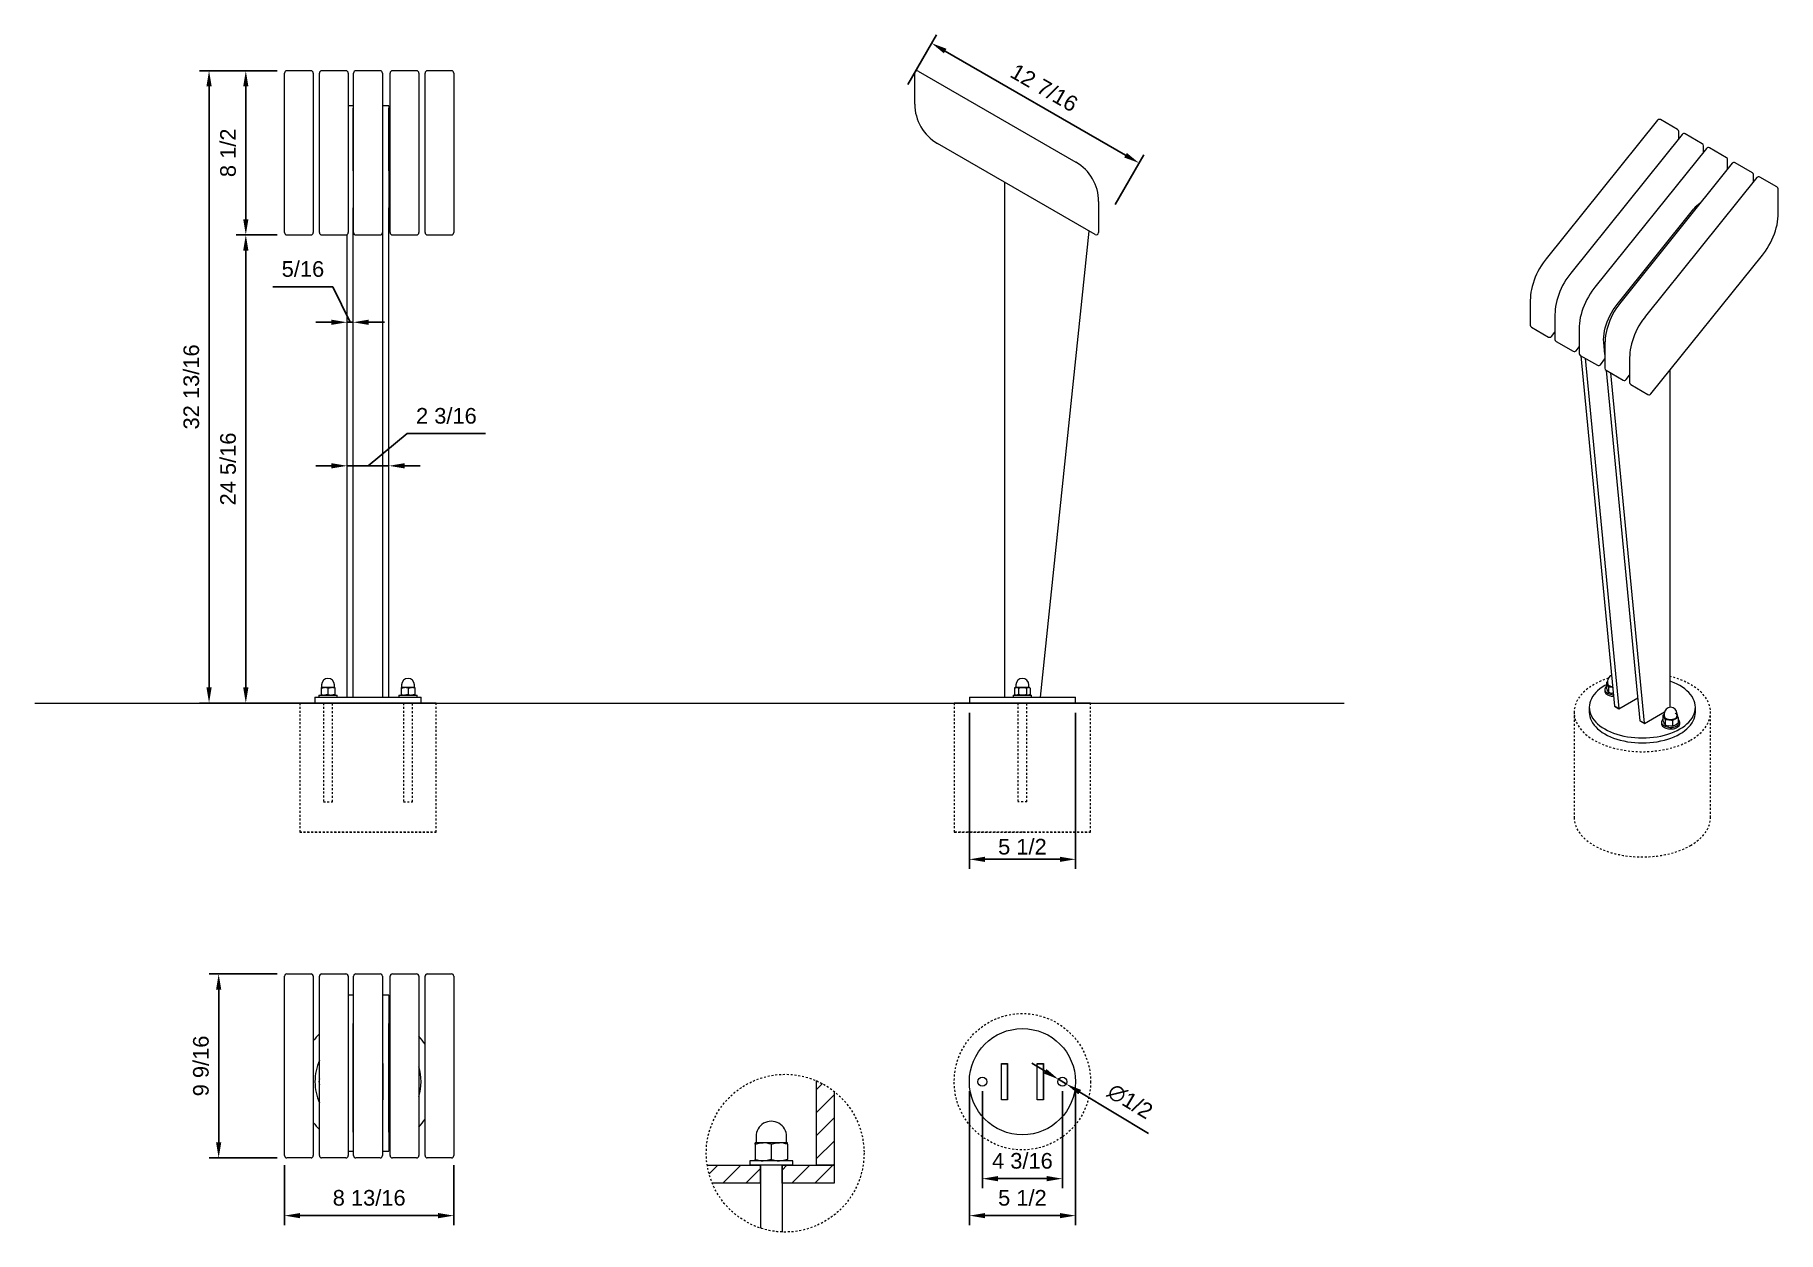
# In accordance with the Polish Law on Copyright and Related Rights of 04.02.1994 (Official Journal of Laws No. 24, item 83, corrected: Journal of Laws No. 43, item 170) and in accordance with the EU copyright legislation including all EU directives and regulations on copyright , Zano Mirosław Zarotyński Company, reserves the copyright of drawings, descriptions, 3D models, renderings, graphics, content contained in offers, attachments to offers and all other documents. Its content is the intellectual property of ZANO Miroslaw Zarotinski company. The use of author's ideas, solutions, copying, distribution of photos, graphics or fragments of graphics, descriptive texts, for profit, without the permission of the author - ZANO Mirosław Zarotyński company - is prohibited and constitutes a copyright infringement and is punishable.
# Model space of a CAD drawing. Header units: inches. Extents: x -10.3 to 80.3, y 0.5 to 62.7.
import ezdxf

# ---------------------------------------------------------------- set-up
doc = ezdxf.new("R2010")
doc.units = ezdxf.units.IN
doc.linetypes.add('HIDDEN', pattern=[1.905, 1.27, -0.635])
for name, color, linetype, lineweight in [('ZANO_R', 7, 'Continuous', 0), ('ZANO_R_przerywana', 250, 'HIDDEN', 0), ('ZANO_W', 1, 'Continuous', 0)]:
    doc.layers.add(name, color=color, linetype=linetype, lineweight=lineweight)
doc.styles.get("Standard").update_dxf_attribs({"font": 'arial.ttf'})
doc.dimstyles.new('amerykanie', dxfattribs={"dimtxt": 50, "dimasz": 50, "dimexe": 0.5, "dimexo": 0.5, "dimgap": 1, "dimtad": 1, "dimdec": 0, "dimzin": 0, "dimlunit": 5, "dimtxsty": 'Standard', "dimcen": 0.09, "dimclrd": 1, "dimclre": 1, "dimclrt": 1, "dimazin": 0, "dimtfac": 1, "dimtdec": 0, "dimtmove": 0, "dimatfit": 3, "dimfxl": 1, "dimtzin": 0, "dimarcsym": 1})

# ---------------------------------------------------------------- blocks, each defined once
blk = doc.blocks.new('*D358')
at = {"layer": 'ZANO_W', "color": 1, "lineweight": -2}
for p, q in [((2.287, 60.821), (0.174, 60.821)), ((0.674, 60.009), (0.674, 53.111)), ((2.302, 52.298), (0.174, 52.298))]:
    blk.add_line(p, q, dxfattribs=at)
at = {"layer": 'ZANO_W', "color": 1}
for points in [[(0.809, 60.009), (0.538, 60.009), (0.674, 60.821)], [(0.538, 53.111), (0.809, 53.111), (0.674, 52.298)]]:
    blk.add_solid(points, dxfattribs=at)
at = {"layer": 'ZANO_W', "color": 1, "insert": (-0.246, 56.56), "char_height": 0.8125, "attachment_point": 5, "rotation": 90}
blk.add_mtext('8 1/2', dxfattribs=at)
blk = doc.blocks.new('*D359')
at = {"layer": 'ZANO_W', "color": 1, "lineweight": -2}
for p, q in [((2.302, 52.298), (0.174, 52.298)), ((0.674, 51.486), (0.674, 28.8)), ((3.766, 27.988), (0.174, 27.988))]:
    blk.add_line(p, q, dxfattribs=at)
at = {"layer": 'ZANO_W', "color": 1}
for points in [[(0.809, 51.486), (0.538, 51.486), (0.674, 52.298)], [(0.538, 28.8), (0.809, 28.8), (0.674, 27.988)]]:
    blk.add_solid(points, dxfattribs=at)
at = {"layer": 'ZANO_W', "color": 1, "insert": (-0.246, 40.143), "char_height": 0.8125, "attachment_point": 5, "rotation": 90}
blk.add_mtext('24 5/16', dxfattribs=at)
blk = doc.blocks.new('*D360')
at = {"layer": 'ZANO_W', "color": 1, "lineweight": -2}
for p, q in [((2.302, 60.822), (-1.736, 60.822)), ((-1.236, 60.01), (-1.236, 28.8)), ((3.766, 27.988), (-1.736, 27.988))]:
    blk.add_line(p, q, dxfattribs=at)
at = {"layer": 'ZANO_W', "color": 1}
for points in [[(-1.1, 60.01), (-1.371, 60.01), (-1.236, 60.822)], [(-1.371, 28.8), (-1.1, 28.8), (-1.236, 27.988)]]:
    blk.add_solid(points, dxfattribs=at)
at = {"layer": 'ZANO_W', "color": 1, "insert": (-2.156, 44.405), "char_height": 0.8125, "attachment_point": 5, "rotation": 90}
blk.add_mtext('32 13/16', dxfattribs=at)
blk = doc.blocks.new('*D361')
at = {"layer": 'ZANO_W', "color": 1, "lineweight": -2}
for p, q in [((35.06, 60.105), (36.55, 62.685)), ((37.004, 61.846), (46.374, 56.436)), ((45.838, 53.882), (47.328, 56.462))]:
    blk.add_line(p, q, dxfattribs=at)
at = {"layer": 'ZANO_W', "color": 1}
for points in [[(37.071, 61.963), (36.936, 61.728), (36.3, 62.252)], [(46.306, 56.318), (46.442, 56.553), (47.078, 56.029)]]:
    blk.add_solid(points, dxfattribs=at)
at = {"layer": 'ZANO_W', "color": 1, "insert": (42.149, 59.937), "char_height": 0.8125, "attachment_point": 5, "rotation": 330}
blk.add_mtext('12 7/16', dxfattribs=at)
blk = doc.blocks.new('*D362')
at = {"layer": 'ZANO_W', "color": 1, "lineweight": -2}
for p, q in [((2.302, 13.92), (-1.236, 13.92)), ((-0.736, 5.182), (-0.736, 13.107)), ((2.302, 4.37), (-1.236, 4.37))]:
    blk.add_line(p, q, dxfattribs=at)
at = {"layer": 'ZANO_W', "color": 1}
for points in [[(-0.6, 13.107), (-0.871, 13.107), (-0.736, 13.92)], [(-0.871, 5.182), (-0.6, 5.182), (-0.736, 4.37)]]:
    blk.add_solid(points, dxfattribs=at)
at = {"layer": 'ZANO_W', "color": 1, "insert": (-1.656, 9.145), "char_height": 0.8125, "attachment_point": 5, "rotation": 90}
blk.add_mtext('9 9/16', dxfattribs=at)
blk = doc.blocks.new('*D363')
at = {"layer": 'ZANO_W', "color": 1, "lineweight": -2}
for p, q in [((2.684, 3.988), (2.684, 0.872)), ((11.479, 3.988), (11.479, 0.872)), ((3.497, 1.372), (10.666, 1.372))]:
    blk.add_line(p, q, dxfattribs=at)
at = {"layer": 'ZANO_W', "color": 1}
for points in [[(3.497, 1.507), (3.497, 1.237), (2.684, 1.372)], [(10.666, 1.237), (10.666, 1.507), (11.479, 1.372)]]:
    blk.add_solid(points, dxfattribs=at)
at = {"layer": 'ZANO_W', "color": 1, "insert": (7.082, 2.292), "char_height": 0.8125, "attachment_point": 5}
blk.add_mtext('8 13/16', dxfattribs=at)
blk = doc.blocks.new('*D364')
at = {"layer": 'ZANO_W', "color": 1, "lineweight": -2}
for p, q in [((42.197, 8.869), (41.501, 9.288)), ((42.893, 8.45), (43.298, 8.206)), ((47.563, 5.636), (43.994, 7.787))]:
    blk.add_line(p, q, dxfattribs=at)
at = {"layer": 'ZANO_W', "color": 1}
for points in [[(42.127, 8.753), (42.267, 8.985), (42.893, 8.45)], [(44.064, 7.903), (43.924, 7.671), (43.298, 8.206)]]:
    blk.add_solid(points, dxfattribs=at)
at = {"layer": 'ZANO_W', "color": 1, "insert": (46.61, 7.305), "char_height": 0.8125, "attachment_point": 5, "rotation": 328.93522}
blk.add_mtext('∅1/2', dxfattribs=at)
blk = doc.blocks.new('*D365')
at = {"layer": 'ZANO_W', "color": 1, "lineweight": -2}
for p, q in [((38.936, 7.828), (38.936, 2.792)), ((43.095, 7.828), (43.095, 2.792)), ((39.749, 3.292), (42.283, 3.292))]:
    blk.add_line(p, q, dxfattribs=at)
at = {"layer": 'ZANO_W', "color": 1}
for points in [[(39.749, 3.428), (39.749, 3.157), (38.936, 3.292)], [(42.283, 3.157), (42.283, 3.428), (43.095, 3.292)]]:
    blk.add_solid(points, dxfattribs=at)
at = {"layer": 'ZANO_W', "color": 1, "insert": (41.016, 4.213), "char_height": 0.8125, "attachment_point": 5}
blk.add_mtext('4 3/16', dxfattribs=at)
blk = doc.blocks.new('*D366')
at = {"layer": 'ZANO_W', "color": 1, "lineweight": -2}
for p, q in [((38.259, 27.488), (38.259, 19.374)), ((43.773, 27.488), (43.773, 19.374)), ((39.071, 19.874), (42.96, 19.874))]:
    blk.add_line(p, q, dxfattribs=at)
at = {"layer": 'ZANO_W', "color": 1}
for points in [[(39.071, 20.009), (39.071, 19.739), (38.259, 19.874)], [(42.96, 19.739), (42.96, 20.009), (43.773, 19.874)]]:
    blk.add_solid(points, dxfattribs=at)
at = {"layer": 'ZANO_W', "color": 1, "insert": (41.016, 20.525), "char_height": 0.8125, "attachment_point": 5}
blk.add_mtext('5 1/2', dxfattribs=at)
blk = doc.blocks.new('*D367')
at = {"layer": 'ZANO_W', "color": 1, "lineweight": -2}
for p, q in [((38.259, 7.828), (38.259, 0.872)), ((43.773, 7.828), (43.773, 0.872)), ((39.071, 1.372), (42.96, 1.372))]:
    blk.add_line(p, q, dxfattribs=at)
at = {"layer": 'ZANO_W', "color": 1}
for points in [[(39.071, 1.507), (39.071, 1.237), (38.259, 1.372)], [(42.96, 1.237), (42.96, 1.507), (43.773, 1.372)]]:
    blk.add_solid(points, dxfattribs=at)
at = {"layer": 'ZANO_W', "color": 1, "insert": (41.016, 2.292), "char_height": 0.8125, "attachment_point": 5}
blk.add_mtext('5 1/2', dxfattribs=at)
blk = doc.blocks.new('*D369')
at = {"layer": 'ZANO_W', "color": 1, "lineweight": -2}
for p, q in [((9.059, 41.979), (7.022, 40.308)), ((13.129, 41.979), (9.059, 41.979)), ((5.934, 40.808), (5.934, 40.808)), ((8.111, 40.808), (8.111, 40.808)), ((5.121, 40.308), (4.309, 40.308)), ((5.934, 40.308), (8.111, 40.308)), ((8.924, 40.308), (9.736, 40.308))]:
    blk.add_line(p, q, dxfattribs=at)
at = {"layer": 'ZANO_W', "color": 1}
for points in [[(5.121, 40.173), (5.121, 40.444), (5.934, 40.308)], [(8.924, 40.444), (8.924, 40.173), (8.111, 40.308)]]:
    blk.add_solid(points, dxfattribs=at)
at = {"layer": 'ZANO_W', "color": 1, "insert": (11.094, 42.899), "char_height": 0.8125, "attachment_point": 5}
blk.add_mtext('2 3/16', dxfattribs=at)
blk = doc.blocks.new('*D370')
at = {"layer": 'ZANO_W', "color": 1, "lineweight": -2}
for p, q in [((2.086, 49.603), (5.196, 49.603)), ((5.196, 49.603), (6.091, 47.761)), ((5.934, 48.261), (5.934, 48.261)), ((6.249, 48.261), (6.249, 48.261)), ((5.121, 47.761), (4.309, 47.761)), ((6.249, 47.761), (5.934, 47.761)), ((7.061, 47.761), (7.874, 47.761))]:
    blk.add_line(p, q, dxfattribs=at)
at = {"layer": 'ZANO_W', "color": 1}
for points in [[(5.121, 47.626), (5.121, 47.897), (5.934, 47.761)], [(7.061, 47.897), (7.061, 47.626), (6.249, 47.761)]]:
    blk.add_solid(points, dxfattribs=at)
at = {"layer": 'ZANO_W', "color": 1, "insert": (3.641, 50.523), "char_height": 0.8125, "attachment_point": 5}
blk.add_mtext('5/16', dxfattribs=at)

msp = doc.modelspace()

# ---------------------------------------------------------------- linework, layer by layer
at = {"layer": 'ZANO_R'}
for p, q in [((2.68432, 55.97493), (2.68432, 60.70425)), ((4.06277, 60.8224), (2.80247, 60.8224)), ((4.18092, 60.70425), (4.18092, 55.97493)), ((4.496, 55.97493), (4.496, 60.70425)), ((5.87445, 60.8224), (4.61415, 60.8224)), ((5.9926, 60.70425), (5.9926, 55.97493)), ((6.2742, 55.97493), (6.2742, 60.70425)), ((7.65265, 60.8224), (6.39235, 60.8224)), ((7.7708, 60.70425), (7.7708, 55.97493)), ((8.17055, 55.97493), (8.17055, 60.70425)), ((9.549, 60.8224), (8.2887, 60.8224)), ((9.66715, 60.70425), (9.66715, 55.97493)), ((9.98223, 55.97493), (9.98223, 60.70425)), ((11.36068, 60.8224), (10.10038, 60.8224)), ((11.47883, 60.70425), (11.47883, 55.97493)), ((35.42407, 59.08981), (35.42407, 60.70425)), ((35.6013, 60.80657), (43.79273, 56.07725)), ((6.2486, 59.00881), (5.9926, 59.00881)), ((6.2486, 59.00881), (6.2486, 58.8769)), ((6.2486, 55.61727), (6.2486, 58.8769)), ((8.11147, 59.00881), (7.7964, 59.00881)), ((7.7964, 58.8769), (7.7964, 59.00881)), ((7.7964, 55.61727), (7.7964, 58.8769)), ((8.11147, 59.00881), (8.11147, 58.8769)), ((8.11147, 55.61727), (8.11147, 58.8769)), ((74.01139, 58.25504), (68.21918, 51.04959)), ((75.05371, 57.76889), (74.16255, 58.28334)), ((75.29244, 57.51551), (69.50023, 50.31005)), ((75.11279, 57.29204), (75.11279, 57.66656)), ((76.33476, 57.02935), (75.4436, 57.54381)), ((44.79703, 52.31402), (36.6056, 57.04335)), ((76.54982, 56.78964), (70.7576, 49.58418)), ((76.39384, 56.59561), (76.39384, 56.92703)), ((77.59214, 56.30348), (76.70097, 56.81794)), ((77.65122, 55.71758), (77.65122, 56.20116)), ((2.68432, 54.03078), (2.68432, 55.97493)), ((4.18092, 55.97493), (4.18092, 54.03078)), ((4.496, 54.03078), (4.496, 55.97493)), ((5.9926, 55.97493), (5.9926, 54.03078)), ((6.2486, 55.61727), (6.2486, 53.70604)), ((6.2742, 54.03078), (6.2742, 55.97493)), ((7.7708, 55.97493), (7.7708, 54.03078)), ((7.7964, 53.70604), (7.7964, 55.61727)), ((8.11147, 55.61727), (8.11147, 53.70604)), ((8.17055, 54.03078), (8.17055, 55.97493)), ((9.66715, 55.97493), (9.66715, 54.03078)), ((9.98223, 54.03078), (9.98223, 55.97493)), ((11.47883, 55.97493), (11.47883, 54.03078)), ((77.89074, 56.01554), (72.09853, 48.81008)), ((79.17179, 55.27601), (73.37958, 48.07055)), ((78.93306, 55.52938), (78.0419, 56.04384)), ((78.99215, 55.05253), (78.99215, 55.42706)), ((80.21411, 54.78985), (79.32295, 55.30431)), ((40.08346, 55.0354), (40.08346, 28.30283)), ((80.27319, 53.36927), (80.27319, 54.68752)), ((2.68432, 52.41635), (2.68432, 54.03078)), ((4.18092, 54.03078), (4.18092, 52.41635)), ((4.496, 52.41635), (4.496, 54.03078)), ((5.9926, 54.03078), (5.9926, 52.41635)), ((6.2486, 28.30283), (6.2486, 53.70604)), ((6.2742, 52.41635), (6.2742, 54.03078)), ((7.7708, 54.03078), (7.7708, 52.41635)), ((7.7964, 28.30283), (7.7964, 53.70604)), ((8.11147, 28.30283), (8.11147, 53.70604)), ((8.17055, 52.41635), (8.17055, 54.03078)), ((9.66715, 54.03078), (9.66715, 52.41635)), ((9.98223, 52.41635), (9.98223, 54.03078)), ((11.47883, 54.03078), (11.47883, 52.41635)), ((44.97426, 54.03078), (44.97426, 52.41635)), ((71.90574, 48.68148), (75.89796, 53.64777)), ((2.80247, 52.29819), (4.06277, 52.29819)), ((4.61415, 52.29819), (5.87445, 52.29819)), ((5.93352, 28.30283), (5.93352, 52.31402)), ((6.39235, 52.29819), (7.65265, 52.29819)), ((8.2887, 52.29819), (9.549, 52.29819)), ((10.10038, 52.29819), (11.36068, 52.29819)), ((41.94805, 28.30283), (44.49034, 52.49109)), ((73.66122, 44.04412), (79.45344, 51.24958)), ((67.39942, 48.9299), (67.39942, 47.61165)), ((68.68047, 48.19036), (68.68047, 46.87211)), ((67.4585, 47.50932), (68.34966, 46.99486)), ((68.50082, 47.02316), (68.68047, 47.24664)), ((69.93784, 47.4645), (69.93784, 46.14624)), ((68.73955, 46.76978), (69.63071, 46.25533)), ((69.78187, 46.28363), (69.93784, 46.47765)), ((71.27877, 46.08194), (71.21715, 46.72337)), ((71.27877, 46.6904), (71.27877, 45.37214)), ((69.99693, 46.04392), (70.88809, 45.52946)), ((71.78786, 27.83094), (70.04064, 46.01868)), ((72.01065, 27.70233), (70.26344, 45.89006)), ((71.03925, 45.55776), (71.27877, 45.85572)), ((72.55982, 45.95086), (72.55982, 44.63261)), ((71.33785, 45.26982), (72.22902, 44.75536)), ((73.10511, 27.07051), (71.3579, 45.25824)), ((73.32791, 26.94189), (71.58069, 45.12963)), ((72.38017, 44.78366), (72.55982, 45.00713)), ((72.6189, 44.53028), (73.51006, 44.01582)), ((74.64637, 45.26964), (74.64637, 27.7649)), ((71.35135, 29.05313), (71.35135, 28.78324)), ((71.41193, 29.13038), (71.41193, 29.02587)), ((4.2656, 28.30283), (4.2656, 27.98775)), ((4.2656, 28.30283), (9.7794, 28.30283)), ((4.4704, 28.40129), (4.4704, 28.30283)), ((4.4704, 28.40129), (5.12347, 28.40129)), ((4.58855, 28.79513), (4.58855, 28.76347)), ((4.76578, 28.79513), (4.58855, 28.79513)), ((4.58855, 28.76347), (4.58855, 28.43295)), ((4.58855, 28.43295), (4.58855, 28.40129)), ((4.60824, 28.93297), (4.60824, 28.80498)), ((5.12024, 28.79513), (4.76578, 28.79513)), ((4.94301, 28.76347), (4.94301, 28.43295)), ((5.29747, 28.79513), (5.12024, 28.79513)), ((5.12347, 28.40129), (5.41562, 28.40129)), ((5.27777, 28.80498), (5.27777, 28.93297)), ((5.29747, 28.79513), (5.29747, 28.76347)), ((5.29747, 28.76347), (5.29747, 28.43295)), ((5.29747, 28.43295), (5.29747, 28.40129)), ((5.41562, 28.30283), (5.41562, 28.40129)), ((8.62938, 28.40129), (8.62938, 28.30283)), ((8.62938, 28.40129), (9.28245, 28.40129)), ((8.74753, 28.79513), (8.74753, 28.76347)), ((8.92476, 28.79513), (8.74753, 28.79513)), ((8.74753, 28.76347), (8.74753, 28.43295)), ((8.74753, 28.43295), (8.74753, 28.40129)), ((8.76722, 28.93297), (8.76722, 28.80498)), ((9.27922, 28.79513), (8.92476, 28.79513)), ((9.10199, 28.76347), (9.10199, 28.43295)), ((9.45645, 28.79513), (9.27922, 28.79513)), ((9.28245, 28.40129), (9.5746, 28.40129)), ((9.43675, 28.80498), (9.43675, 28.93297)), ((9.45645, 28.79513), (9.45645, 28.76347)), ((9.45645, 28.76347), (9.45645, 28.43295)), ((9.45645, 28.43295), (9.45645, 28.40129)), ((9.5746, 28.30283), (9.5746, 28.40129)), ((9.7794, 27.98775), (9.7794, 28.30283)), ((38.25885, 28.30283), (38.25885, 27.98775)), ((38.25885, 28.30283), (41.01576, 28.30283)), ((40.54314, 28.40129), (40.54314, 28.30283)), ((40.54314, 28.40129), (41.48837, 28.40129)), ((40.6613, 28.79513), (40.60646, 28.76347)), ((40.60646, 28.76347), (40.60646, 28.43295)), ((40.60646, 28.43295), (40.6613, 28.40129)), ((40.70879, 28.79513), (40.6613, 28.79513)), ((40.68099, 28.93297), (40.68099, 28.80498)), ((41.01576, 28.79513), (40.70879, 28.79513)), ((40.81111, 28.76347), (40.81111, 28.43295)), ((41.32273, 28.79513), (41.01576, 28.79513)), ((41.01576, 28.30283), (43.77266, 28.30283)), ((41.2204, 28.76347), (41.2204, 28.43295)), ((41.37021, 28.79513), (41.32273, 28.79513)), ((41.35052, 28.80498), (41.35052, 28.93297)), ((41.42505, 28.76347), (41.37021, 28.79513)), ((41.37021, 28.40129), (41.42505, 28.43295)), ((41.42505, 28.76347), (41.42505, 28.43295)), ((41.48837, 28.30283), (41.48837, 28.40129)), ((43.77266, 27.98775), (43.77266, 28.30283)), ((71.27408, 28.69624), (71.27408, 28.61584)), ((71.45728, 28.8249), (71.45728, 28.55501)), ((71.69328, 28.81554), (71.65495, 28.82017)), ((71.72227, 28.49291), (71.65495, 28.49859)), ((72.00569, 27.69464), (72.99054, 28.26318)), ((-10.28411, 27.98775), (25.1266, 27.98775)), ((3.47791, 27.98775), (10.56708, 27.98775)), ((10.56708, 27.98775), (3.47791, 27.98775)), ((5.17931, 27.98775), (4.70856, 27.98775)), ((9.33829, 27.98775), (8.86755, 27.98775)), ((22.58207, 27.98775), (57.72811, 27.98775)), ((37.47117, 27.98775), (44.56034, 27.98775)), ((41.01576, 27.98775), (37.47117, 27.98775)), ((41.25159, 27.98775), (40.77992, 27.98775)), ((41.25159, 27.98775), (40.77992, 27.98775)), ((44.56034, 27.98775), (41.01576, 27.98775)), ((70.46022, 27.76698), (70.46022, 27.50971)), ((71.78742, 27.83551), (71.77454, 27.82808)), ((71.77454, 27.82808), (72.00569, 27.69464)), ((71.78786, 27.83094), (72.01065, 27.70233)), ((71.78786, 27.82039), (71.78786, 27.83094)), ((72.01065, 27.6975), (72.01065, 27.70233)), ((73.32294, 26.93421), (74.36999, 27.53865)), ((74.29219, 27.35542), (74.29219, 27.08553)), ((74.35277, 27.43267), (74.35277, 27.32815)), ((75.0223, 27.32815), (75.0223, 27.43267)), ((75.0223, 27.38737), (75.02992, 27.37307)), ((75.08288, 27.23311), (75.08288, 26.96322)), ((75.97402, 27.50971), (75.97402, 27.76698)), ((73.10468, 27.07508), (73.0918, 27.06764)), ((73.0918, 27.06764), (73.32294, 26.93421)), ((73.10511, 27.07051), (73.32791, 26.94189)), ((73.10511, 27.05995), (73.10511, 27.07051)), ((73.32791, 26.93707), (73.32791, 26.94189)), ((74.21493, 26.99853), (74.21493, 26.91813)), ((74.39812, 27.12719), (74.39812, 26.8573)), ((74.79347, 27.06603), (74.79347, 26.79615)), ((75.16015, 26.91813), (75.16015, 26.99853)), ((2.68432, 5.61015), (2.68432, 13.80158)), ((2.80247, 13.91973), (4.06277, 13.91973)), ((4.18092, 13.80158), (4.18092, 5.61015)), ((4.496, 5.61015), (4.496, 13.80158)), ((4.61415, 13.91973), (5.87445, 13.91973)), ((5.9926, 13.80158), (5.9926, 5.61015)), ((6.2742, 5.61015), (6.2742, 13.80158)), ((6.39235, 13.91973), (7.65265, 13.91973)), ((7.7708, 13.80158), (7.7708, 5.61015)), ((8.17055, 5.61015), (8.17055, 13.80158)), ((8.2887, 13.91973), (9.549, 13.91973)), ((9.66715, 13.80158), (9.66715, 5.61015)), ((9.98223, 5.61015), (9.98223, 13.80158)), ((10.10038, 13.91973), (11.36068, 13.91973)), ((11.47883, 13.80158), (11.47883, 5.61015)), ((6.2486, 12.82235), (5.9926, 12.82235)), ((6.2486, 12.82235), (6.2486, 12.69043)), ((6.2486, 12.69043), (6.2486, 11.34543)), ((8.11147, 12.82235), (7.7964, 12.82235)), ((7.7964, 12.69043), (7.7964, 12.82235)), ((7.7964, 11.34543), (7.7964, 12.69043)), ((8.11147, 12.82235), (8.11147, 12.69043)), ((8.11147, 12.69043), (8.11147, 11.34543)), ((6.2742, 11.79274), (6.2486, 11.78712)), ((7.7964, 11.78712), (7.7708, 11.79274)), ((6.2486, 5.69958), (6.2486, 11.34543)), ((6.2742, 10.98145), (6.2486, 10.97409)), ((7.7964, 10.97409), (7.7708, 10.98145)), ((7.7964, 5.69958), (7.7964, 11.34543)), ((8.11147, 5.69958), (8.11147, 11.34543)), ((6.2545, 9.27327), (6.2486, 9.27327)), ((6.2545, 7.38282), (6.2545, 9.27327)), ((7.79049, 9.27327), (7.79049, 7.38282)), ((7.7964, 9.27327), (7.79049, 9.27327)), ((8.11738, 9.27327), (8.11147, 9.27327)), ((8.11738, 7.38282), (8.11738, 9.27327)), ((39.92087, 7.38282), (39.92087, 9.27327)), ((39.92087, 9.27327), (40.24776, 9.27327)), ((39.92678, 9.26034), (40.24185, 9.26034)), ((39.92678, 7.39575), (39.92678, 9.26034)), ((40.24185, 7.39575), (40.24185, 9.26034)), ((40.24776, 9.27327), (40.24776, 7.38282)), ((41.78375, 7.38282), (41.78375, 9.27327)), ((41.78375, 9.27327), (42.11064, 9.27327)), ((41.78966, 7.39575), (41.78966, 9.26034)), ((41.78966, 9.26034), (42.10473, 9.26034)), ((42.10473, 7.39575), (42.10473, 9.26034)), ((42.11064, 9.27327), (42.11064, 7.38282)), ((30.30152, 8.38448), (30.30152, 3.98645)), ((30.30152, 7.90452), (30.62573, 8.22873)), ((6.2486, 7.38282), (6.2545, 7.38282)), ((7.79049, 7.38282), (7.7964, 7.38282)), ((8.11147, 7.38282), (8.11738, 7.38282)), ((30.30152, 6.70798), (31.23421, 7.64067)), ((31.23421, 7.82956), (31.23421, 3.98645)), ((40.24776, 7.38282), (39.92087, 7.38282)), ((39.92678, 7.39575), (40.24185, 7.39575)), ((42.11064, 7.38282), (41.78375, 7.38282)), ((41.78966, 7.39575), (42.10473, 7.39575)), ((30.30152, 5.51144), (31.23421, 6.44413)), ((2.68432, 4.4877), (2.68432, 5.61015)), ((4.18092, 5.61015), (4.18092, 4.4877)), ((4.496, 4.4877), (4.496, 5.61015)), ((5.9926, 5.61015), (5.9926, 4.4877)), ((6.2486, 5.69958), (6.2486, 4.71498)), ((6.2486, 5.682), (6.2742, 5.67464)), ((6.2742, 4.4877), (6.2742, 5.61015)), ((7.7708, 5.67464), (7.7964, 5.682)), ((7.7708, 5.61015), (7.7708, 4.4877)), ((7.7964, 4.71498), (7.7964, 5.69958)), ((8.11147, 5.69958), (8.11147, 4.71498)), ((8.17055, 4.4877), (8.17055, 5.61015)), ((9.66715, 5.61015), (9.66715, 4.4877)), ((9.98223, 4.4877), (9.98223, 5.61015)), ((11.47883, 5.61015), (11.47883, 4.4877)), ((27.17702, 5.47875), (27.17702, 5.17563)), ((28.76258, 5.17563), (28.76258, 5.47875)), ((5.9926, 4.71498), (6.2486, 4.71498)), ((6.2486, 4.86897), (6.2742, 4.86335)), ((7.7708, 4.86335), (7.7964, 4.86897)), ((7.7964, 4.71498), (8.11147, 4.71498)), ((27.13038, 5.07733), (27.13038, 5.15231)), ((27.55009, 5.15231), (27.13038, 5.15231)), ((27.13038, 5.07733), (27.33601, 5.13173)), ((27.13038, 5.07733), (27.13038, 4.29459)), ((27.33601, 5.13173), (27.55009, 5.15231)), ((28.38951, 5.15231), (27.55009, 5.15231)), ((27.9698, 5.07733), (28.17543, 5.13173)), ((27.9698, 5.07733), (27.9698, 4.29459)), ((28.17543, 5.13173), (28.38951, 5.15231)), ((28.80922, 5.15231), (28.38951, 5.15231)), ((28.80922, 5.07733), (28.80922, 5.15231)), ((28.80922, 5.07733), (28.80922, 4.29459)), ((30.30152, 4.3149), (31.23421, 5.24759)), ((4.06277, 4.36954), (2.80247, 4.36954)), ((5.87445, 4.36954), (4.61415, 4.36954)), ((7.65265, 4.36954), (6.39235, 4.36954)), ((9.549, 4.36954), (8.2887, 4.36954)), ((11.36068, 4.36954), (10.10038, 4.36954)), ((24.63951, 3.98854), (27.41019, 3.98645)), ((24.73606, 3.5356), (25.1889, 3.98844)), ((25.45076, 3.05376), (26.38437, 3.98737)), ((26.6473, 3.05376), (27.41019, 3.81665)), ((26.85058, 4.21962), (26.85058, 3.98645)), ((29.08902, 4.21962), (26.85058, 4.21962)), ((29.08902, 3.98645), (26.85058, 3.98645)), ((27.13038, 4.21962), (27.13038, 4.29459)), ((27.41019, 3.05376), (27.41019, 3.98645)), ((27.41019, 3.98645), (27.41019, 0.72124)), ((27.76418, 4.2402), (27.55009, 4.21962)), ((27.9698, 4.29459), (27.76418, 4.2402)), ((28.60359, 4.2402), (28.38951, 4.21962)), ((28.52941, 3.05376), (28.52941, 3.98645)), ((28.52941, 3.98645), (31.23421, 3.98645)), ((28.52941, 3.98645), (28.52941, 0.51936)), ((28.52941, 3.73933), (28.77653, 3.98645)), ((28.80922, 4.29459), (28.60359, 4.2402)), ((28.80922, 4.21962), (28.80922, 4.29459)), ((29.04038, 3.05376), (29.97307, 3.98645)), ((29.08902, 3.98645), (29.08902, 4.21962)), ((30.23692, 3.05376), (31.16961, 3.98645)), ((31.23421, 3.98645), (30.30152, 3.98645)), ((31.16961, 3.98645), (31.23421, 4.05105)), ((27.41019, 3.05376), (24.88215, 3.05376)), ((31.23421, 3.05376), (28.52941, 3.05376))]:
    msp.add_line(p, q, dxfattribs=at)
at = {"layer": 'ZANO_R', "flags": 128}
for points in [[(79.45344, 51.24958), (79.50835, 51.31957), (79.60846, 51.45641), (79.70316, 51.59841), (79.79197, 51.74483), (79.87444, 51.89492), (79.95014, 52.0479), (80.01867, 52.20299), (80.07967, 52.35941), (80.13282, 52.51637), (80.17782, 52.67308), (80.2144, 52.82876), (80.24234, 52.98262), (80.26143, 53.13391), (80.27152, 53.28186), (80.27319, 53.36927)], [(68.21918, 51.04959), (68.16426, 50.9796), (68.06416, 50.84276), (67.96945, 50.70076), (67.88064, 50.55434), (67.79817, 50.40425), (67.72248, 50.25127), (67.65394, 50.09618), (67.59294, 49.93976), (67.53979, 49.7828), (67.49479, 49.62609), (67.45821, 49.47041), (67.43028, 49.31655), (67.41118, 49.16526), (67.40109, 49.01731), (67.39942, 48.9299)], [(69.50023, 50.31005), (69.44531, 50.24007), (69.34521, 50.10323), (69.2505, 49.96122), (69.16169, 49.8148), (69.07922, 49.66472), (69.00352, 49.51174), (68.93499, 49.35664), (68.87399, 49.20022), (68.82084, 49.04326), (68.77584, 48.88655), (68.73926, 48.73088), (68.71133, 48.57701), (68.69223, 48.42573), (68.68214, 48.27778), (68.68047, 48.19036)], [(70.7576, 49.58418), (70.70269, 49.5142), (70.60258, 49.37736), (70.50788, 49.23535), (70.41907, 49.08893), (70.3366, 48.93885), (70.2609, 48.78587), (70.19237, 48.63077), (70.13137, 48.47435), (70.07822, 48.31739), (70.03322, 48.16068), (69.99664, 48.00501), (69.9687, 47.85114), (69.94961, 47.69986), (69.93952, 47.55191), (69.93784, 47.4645)], [(71.21715, 46.72337), (71.2097, 46.86124), (71.21318, 47.00563), (71.22755, 47.15538), (71.25271, 47.30935), (71.28846, 47.4663), (71.33451, 47.62502), (71.3905, 47.78425), (71.45601, 47.94275), (71.5305, 48.09928), (71.6134, 48.2526), (71.70406, 48.40151), (71.80176, 48.54485), (71.90574, 48.68148)], [(72.09853, 48.81008), (72.04361, 48.7401), (71.94351, 48.60326), (71.8488, 48.46126), (71.75999, 48.31483), (71.67752, 48.16475), (71.60183, 48.01177), (71.53329, 47.85667), (71.47229, 47.70025), (71.41914, 47.54329), (71.37415, 47.38659), (71.33756, 47.23091), (71.30963, 47.07704), (71.29053, 46.92576), (71.28044, 46.77781), (71.27877, 46.6904)], [(73.37958, 48.07055), (73.32466, 48.00057), (73.22456, 47.86373), (73.12985, 47.72172), (73.04104, 47.5753), (72.95857, 47.42521), (72.88288, 47.27223), (72.81434, 47.11714), (72.75334, 46.96072), (72.70019, 46.80376), (72.65519, 46.64705), (72.61861, 46.49138), (72.59068, 46.33751), (72.57158, 46.18622), (72.56149, 46.03828), (72.55982, 45.95086)], [(71.35135, 28.93867), (71.26769, 28.89236), (71.13359, 28.80921), (71.0101, 28.72075), (70.89786, 28.62743), (70.79744, 28.52972), (70.70935, 28.42813), (70.63404, 28.32317), (70.57189, 28.21537), (70.52322, 28.10529), (70.48828, 27.99348), (70.46724, 27.88052), (70.46022, 27.76698), (70.46724, 27.65345), (70.48828, 27.54049), (70.52322, 27.42868), (70.57189, 27.3186), (70.63404, 27.2108), (70.70935, 27.10584), (70.79744, 27.00425), (70.89786, 26.90654), (71.0101, 26.81322), (71.13359, 26.72476), (71.26769, 26.64161), (71.41173, 26.56419), (71.56497, 26.4929), (71.72662, 26.42811), (71.89587, 26.37014), (72.07186, 26.31928), (72.25368, 26.27581), (72.44041, 26.23993), (72.63109, 26.21183), (72.82477, 26.19166), (73.02044, 26.17952), (73.21712, 26.17546), (73.41379, 26.17952), (73.60946, 26.19166), (73.80314, 26.21183), (73.99382, 26.23993), (74.18055, 26.27581), (74.36237, 26.31928), (74.53836, 26.37014), (74.70761, 26.42811), (74.86926, 26.4929), (75.0225, 26.56419), (75.16654, 26.64161), (75.30064, 26.72476), (75.42413, 26.81322), (75.53637, 26.90654), (75.63679, 27.00425), (75.72488, 27.10584), (75.80019, 27.2108), (75.86234, 27.3186), (75.91101, 27.42868), (75.94595, 27.54049), (75.96699, 27.65345), (75.97402, 27.76698), (75.96699, 27.88052), (75.94595, 27.99348), (75.91101, 28.10529), (75.86234, 28.21537), (75.80019, 28.32317), (75.72488, 28.42813), (75.63679, 28.52972), (75.53637, 28.62743), (75.42413, 28.72075), (75.30064, 28.80921), (75.16654, 28.89236), (75.0225, 28.96978), (74.86926, 29.04107), (74.70761, 29.10586), (74.64637, 29.12793)], [(71.41193, 29.10211), (71.38529, 29.08298), (71.35135, 29.05313)], [(71.35135, 29.05313), (71.3773, 29.01598), (71.40431, 28.96487)], [(71.69272, 28.82134), (71.63523, 28.82958), (71.57187, 28.84639), (71.51567, 28.87021), (71.46893, 28.90008), (71.43355, 28.93477), (71.411, 28.97286), (71.40219, 29.01279), (71.40749, 29.05292), (71.41193, 29.06504)], [(71.41193, 29.02587), (71.41239, 29.01575), (71.42333, 28.97585), (71.44841, 28.93813), (71.48653, 28.90425), (71.53602, 28.87568), (71.59471, 28.85367), (71.66005, 28.8392), (71.69138, 28.83527)], [(4.58855, 28.76347), (4.67538, 28.78644), (4.76578, 28.79513)], [(4.94301, 28.43295), (4.85618, 28.40998), (4.76578, 28.40129)], [(4.94301, 28.76347), (5.02984, 28.78644), (5.12024, 28.79513)], [(5.29747, 28.43295), (5.21064, 28.40998), (5.12024, 28.40129)], [(8.74753, 28.76347), (8.83436, 28.78644), (8.92476, 28.79513)], [(9.10199, 28.43295), (9.01516, 28.40998), (8.92476, 28.40129)], [(9.10199, 28.76347), (9.18882, 28.78644), (9.27922, 28.79513)], [(9.45645, 28.43295), (9.36962, 28.40998), (9.27922, 28.40129)], [(40.60646, 28.76347), (40.65659, 28.78644), (40.70879, 28.79513)], [(40.81111, 28.43295), (40.76098, 28.40998), (40.70879, 28.40129)], [(40.81111, 28.76347), (40.96308, 28.79288), (41.01576, 28.79513)], [(41.01576, 28.40129), (40.96308, 28.40353), (40.81111, 28.43295)], [(41.01576, 28.79513), (41.1724, 28.77604), (41.2204, 28.76347)], [(41.2204, 28.43295), (41.1724, 28.42038), (41.01576, 28.40129)], [(41.2204, 28.76347), (41.27053, 28.78644), (41.32273, 28.79513)], [(41.42505, 28.43295), (41.37492, 28.40998), (41.32273, 28.40129)], [(71.27408, 28.61584), (71.27807, 28.58047), (71.29583, 28.53403), (71.32729, 28.49008), (71.37149, 28.44995), (71.42709, 28.41485), (71.4924, 28.38587), (71.56544, 28.36387)], [(71.35135, 28.84573), (71.34833, 28.84304), (71.31022, 28.80087), (71.28538, 28.75553), (71.27455, 28.70839), (71.27807, 28.66087), (71.29583, 28.61443), (71.32729, 28.57048), (71.37149, 28.53034), (71.42709, 28.49525), (71.4924, 28.46627), (71.56544, 28.44427)], [(71.45728, 28.55501), (71.43133, 28.59217), (71.40431, 28.64328)], [(71.45728, 28.8249), (71.55413, 28.82868), (71.65495, 28.82017)], [(71.65495, 28.82017), (71.66901, 28.81786), (71.69362, 28.812)], [(70.46022, 27.50971), (70.46724, 27.39617), (70.48828, 27.28322), (70.52322, 27.17141), (70.57189, 27.06133), (70.63404, 26.95353), (70.70935, 26.84857), (70.79744, 26.74698), (70.89786, 26.64927), (71.0101, 26.55595), (71.13359, 26.46749), (71.26769, 26.38434), (71.41173, 26.30692), (71.56497, 26.23563), (71.72662, 26.17084), (71.89587, 26.11287), (72.07186, 26.06201), (72.25368, 26.01853), (72.44041, 25.98266), (72.63109, 25.95456), (72.82477, 25.93439), (73.02044, 25.92224), (73.21712, 25.91819), (73.41379, 25.92224), (73.60946, 25.93439), (73.80314, 25.95456), (73.99382, 25.98266), (74.18055, 26.01853), (74.36237, 26.06201), (74.53836, 26.11287), (74.70761, 26.17084), (74.86926, 26.23563), (75.0225, 26.30692), (75.16654, 26.38434), (75.30064, 26.46749), (75.42413, 26.55595), (75.53637, 26.64927), (75.63679, 26.74698), (75.72488, 26.84857), (75.80019, 26.95353), (75.86234, 27.06133), (75.91101, 27.17141), (75.94595, 27.28322), (75.96699, 27.39618), (75.97402, 27.50971)], [(74.35277, 27.4044), (74.32613, 27.38527), (74.29219, 27.35542)], [(74.29219, 27.35542), (74.31814, 27.31826), (74.34516, 27.26715)], [(75.0223, 27.36733), (75.02939, 27.34525), (75.03116, 27.30501), (75.01885, 27.26539), (74.99299, 27.22801), (74.95462, 27.19439), (74.90531, 27.16593), (74.84709, 27.14378), (74.78234, 27.12885), (74.71371, 27.12175), (74.644, 27.12277), (74.57608, 27.13187), (74.51272, 27.14867), (74.45651, 27.1725), (74.40977, 27.20237), (74.3744, 27.23705), (74.35184, 27.27514), (74.34304, 27.31507), (74.34833, 27.35521), (74.35277, 27.36733)], [(74.35277, 27.32815), (74.35323, 27.31804), (74.36418, 27.27814), (74.38926, 27.24042), (74.42738, 27.20653), (74.47686, 27.17797), (74.53556, 27.15596), (74.60089, 27.14148), (74.67002, 27.13516), (74.73991, 27.13728), (74.80751, 27.14773), (74.86986, 27.16608), (74.92425, 27.1915), (74.9683, 27.2229), (75.00007, 27.2589), (75.01818, 27.29792), (75.02185, 27.33827), (75.0109, 27.37817), (74.98582, 27.41589), (74.9477, 27.44977), (74.92772, 27.46277)], [(74.93818, 27.17542), (74.82741, 27.09589), (74.79347, 27.06603)], [(75.08288, 27.23311), (74.97543, 27.19509), (74.93818, 27.17542)], [(75.02992, 27.37307), (75.02615, 27.38105), (75.0223, 27.38814)], [(75.08288, 27.23311), (75.05693, 27.30777), (75.02992, 27.37307)], [(74.21493, 26.91813), (74.21891, 26.88276), (74.23667, 26.83632), (74.26813, 26.79237), (74.31233, 26.75223), (74.36793, 26.71714), (74.43324, 26.68816), (74.50628, 26.66616)], [(74.29219, 27.14802), (74.28917, 27.14533), (74.25106, 27.10316), (74.22622, 27.05782), (74.21539, 27.01067), (74.21891, 26.96316), (74.23667, 26.91672), (74.26813, 26.87276), (74.31233, 26.83263), (74.36793, 26.79754), (74.43324, 26.76855), (74.50628, 26.74656)], [(74.39812, 26.8573), (74.37217, 26.89445), (74.34516, 26.94556)], [(74.39812, 27.12719), (74.49497, 27.13096), (74.5958, 27.12246)], [(74.50628, 26.74656), (74.58483, 26.73221), (74.6665, 26.72596), (74.7488, 26.72799), (74.82925, 26.73825), (74.90539, 26.75641), (74.97491, 26.78192), (75.0357, 26.81402), (75.0859, 26.85172), (75.12401, 26.89389), (75.14885, 26.93923), (75.15968, 26.98638), (75.15616, 27.03389), (75.1384, 27.08033), (75.10695, 27.12429), (75.08288, 27.14802)], [(74.50628, 26.66616), (74.58483, 26.65182), (74.6665, 26.64557), (74.7488, 26.6476), (74.82925, 26.65785), (74.90539, 26.67601), (74.97491, 26.70153), (75.0357, 26.73362), (75.0859, 26.77133), (75.12401, 26.81349), (75.14885, 26.85884), (75.15968, 26.90598), (75.16015, 26.91813)], [(74.79347, 26.79615), (74.69662, 26.79237), (74.5958, 26.80087)], [(74.79347, 26.79615), (74.82741, 26.80548), (74.93818, 26.85383)], [(74.93818, 26.85383), (74.97543, 26.87717), (75.08288, 26.96322)], [(8.17055, 11.68156), (8.11784, 11.69915), (8.11147, 11.70121)], [(8.17055, 10.83453), (8.16776, 10.83581), (8.11147, 10.86076)], [(8.11147, 5.79533), (8.16776, 5.82028), (8.17055, 5.82156)], [(8.11147, 4.95488), (8.11784, 4.95694), (8.17055, 4.97453)]]:
    msp.add_lwpolyline(points, dxfattribs=at)
at = {"layer": 'ZANO_R'}
msp.add_lwpolyline([(31.23421, 3.98645), (31.23421, 3.05376)], dxfattribs=at)
for centre, radius in [((41.01576, 8.32804), 2.7569), ((38.93626, 8.32804), 0.23631), ((43.09525, 8.32804), 0.23631)]:
    msp.add_circle(centre, radius, dxfattribs=at)
for centre, radius, start, end in [((2.80247, 60.70425), 0.11815, 90, 180), ((4.06277, 60.70425), 0.11815, 0, 90), ((4.61415, 60.70425), 0.11815, 90, 180), ((5.87445, 60.70425), 0.11815, 0, 90), ((6.39235, 60.70425), 0.11815, 90, 180), ((7.65265, 60.70425), 0.11815, 0, 90), ((8.2887, 60.70425), 0.11815, 90, 180), ((9.549, 60.70425), 0.11815, 0, 90), ((10.10038, 60.70425), 0.11815, 90, 180), ((11.36068, 60.70425), 0.11815, 0, 90), ((35.54223, 60.70425), 0.11815, 60, 180), ((37.78713, 59.08981), 2.36306, 180, 240), ((74.10348, 58.18102), 0.11815, 60.0026883, 141.2054284), ((74.99464, 57.66656), 0.11815, 0, 60.0026883), ((75.38453, 57.44148), 0.11815, 60.0026883, 141.2054284), ((76.27569, 56.92703), 0.11815, 0, 60.0026883), ((76.6419, 56.71562), 0.11815, 60.0026883, 141.2054284), ((77.53307, 56.20116), 0.11815, 0, 60.0026883), ((42.6112, 54.03078), 2.36306, 0, 60), ((77.98283, 55.94152), 0.11815, 60.0026883, 141.2054284), ((78.87399, 55.42706), 0.11815, 0, 60.0026883), ((79.26388, 55.20198), 0.11815, 60.0026883, 141.2054284), ((80.15504, 54.68752), 0.11815, 0, 60.0026883), ((76.89918, 52.87068), 1.2674, 122.0922345, 142.1834921), ((2.80247, 52.41635), 0.11815, 180, 270), ((4.06277, 52.41635), 0.11815, 270, 0), ((4.61415, 52.41635), 0.11815, 180, 270), ((5.87445, 52.41635), 0.11815, 270, 0), ((6.39235, 52.41635), 0.11815, 180, 270), ((7.65265, 52.41635), 0.11815, 270, 0), ((8.2887, 52.41635), 0.11815, 180, 270), ((9.549, 52.41635), 0.11815, 270, 0), ((10.10038, 52.41635), 0.11815, 180, 270), ((11.36068, 52.41635), 0.11815, 270, 0), ((44.8561, 52.41635), 0.11815, 240, 0), ((67.51757, 47.61165), 0.11815, 180, 240.0026883), ((68.40874, 47.09719), 0.11815, 240.0026883, 321.2054284), ((68.79862, 46.87211), 0.11815, 180, 240.0026883), ((69.68978, 46.35765), 0.11815, 240.0026883, 321.2054284), ((70.056, 46.14624), 0.11815, 180, 240.0026883), ((70.94716, 45.63178), 0.11815, 240.0026883, 321.2054284), ((71.39692, 45.37214), 0.11815, 180, 240.0026883), ((72.28809, 44.85768), 0.11815, 240.0026883, 321.2054284), ((72.67797, 44.63261), 0.11815, 180, 240.0026883), ((73.56914, 44.11815), 0.11815, 240.0026883, 321.2054284), ((4.94301, 28.93297), 0.33477, 90, 180), ((4.94301, 28.93297), 0.33477, 0, 90), ((9.10199, 28.93297), 0.33477, 90, 180), ((9.10199, 28.93297), 0.33477, 0, 90), ((41.01576, 28.93297), 0.33477, 90, 180), ((41.01576, 28.93297), 0.33477, 0, 90), ((71.5182, 29.018), 0.12567, 147.7398073, 205.0117768), ((71.74669, 29.13038), 0.33477, 109.8922157, 180), ((4.77031, 28.93855), 0.53729, 250.2269286, 269.5166626), ((4.59839, 28.80498), 0.00985, 270, 0), ((4.76124, 28.25783), 0.53732, 70.2278904, 89.5164362), ((5.12477, 28.93855), 0.53729, 250.2269286, 269.5166626), ((5.1157, 28.25783), 0.53732, 70.2279648, 89.5163617), ((5.28762, 28.80498), 0.00985, 180, 270), ((8.92929, 28.93855), 0.53729, 250.2269386, 269.5166525), ((8.75738, 28.80498), 0.00985, 270, 0), ((8.92022, 28.25783), 0.53732, 70.2278826, 89.5164275), ((9.28375, 28.93855), 0.53729, 250.2269429, 269.5166482), ((9.27468, 28.25783), 0.53732, 70.2278915, 89.5164268), ((9.4466, 28.80498), 0.00985, 180, 270), ((40.71301, 28.59613), 0.19489, 236.8581764, 268.7571655), ((40.67114, 28.80498), 0.00985, 270, 0), ((40.70456, 28.60027), 0.1949, 56.8598072, 88.7567343), ((41.32695, 28.59613), 0.19489, 236.8580713, 268.7572706), ((41.3185, 28.60027), 0.1949, 56.8596138, 88.7568349), ((41.36037, 28.80498), 0.00985, 180, 270), ((72.48551, 29.13244), 1.18671, 197.1127694, 204.3429956), ((71.67433, 29.14318), 0.32358, 213.4390264, 266.5663501), ((70.32328, 28.47577), 1.18653, 17.1124763, 24.3437295), ((71.79399, 29.36008), 0.87264, 247.30367, 260.8322981), ((71.74514, 29.20866), 0.78523, 256.7703669, 268.9630417), ((71.74534, 29.12948), 0.78646, 256.7769341, 269.5140262), ((74.45905, 27.32029), 0.12567, 147.7400295, 205.0115546), ((74.61518, 27.44546), 0.32358, 213.4390154, 266.5663611), ((73.26412, 26.77805), 1.18654, 17.1124691, 24.3436786), ((74.68754, 27.43267), 0.33477, 0, 180), ((74.68814, 27.65868), 0.54411, 260.228944, 297.3571449), ((74.88299, 27.32116), 0.15583, 290.7420158, 19.4611058), ((75.42632, 27.43471), 1.18667, 197.112652, 204.343113), ((74.73483, 27.66237), 0.87265, 247.3036936, 260.8322744), ((74.45676, 26.26095), 0.87266, 67.3040974, 80.8324885), ((2.80247, 13.80158), 0.11815, 90, 180), ((4.06277, 13.80158), 0.11815, 0, 90), ((4.61415, 13.80158), 0.11815, 90, 180), ((5.87445, 13.80158), 0.11815, 0, 90), ((6.39235, 13.80158), 0.11815, 90, 180), ((7.65265, 13.80158), 0.11815, 0, 90), ((8.2887, 13.80158), 0.11815, 90, 180), ((9.549, 13.80158), 0.11815, 0, 90), ((10.10038, 13.80158), 0.11815, 90, 180), ((11.36068, 13.80158), 0.11815, 0, 90), ((7.0225, 8.32804), 3.54459, 135.4613748, 143.2895533), ((7.0225, 8.32804), 3.54459, 33.3841618, 41.7453761), ((7.0225, 8.32804), 2.7569, 156.4094247, 180), ((7.0225, 8.32804), 2.7569, 343.5942661, 16.4057339), ((7.0225, 8.32804), 2.7569, 180, 203.5905753), ((4.94301, 8.32804), 0.47261, 161.0554713, 198.9445287), ((7.0225, 8.32804), 3.54459, 318.2546239, 326.6158382), ((7.0225, 8.32804), 3.54459, 216.7104467, 224.5386252), ((27.9698, 5.47875), 0.79278, 359.9997308, 180.0002692), ((27.1537, 5.17563), 0.02332, 270.0029354, 359.9902351), ((27.53936, 3.87996), 1.27239, 70.2269566, 89.5167659), ((28.37878, 3.87996), 1.27239, 70.2269566, 89.5167659), ((28.78591, 5.17563), 0.02332, 180.0097649, 269.9970646), ((2.80247, 4.4877), 0.11815, 180, 270), ((4.06277, 4.4877), 0.11815, 270, 0), ((4.61415, 4.4877), 0.11815, 180, 270), ((5.87445, 4.4877), 0.11815, 270, 0), ((6.39235, 4.4877), 0.11815, 180, 270), ((7.65265, 4.4877), 0.11815, 270, 0), ((8.2887, 4.4877), 0.11815, 180, 270), ((9.549, 4.4877), 0.11815, 270, 0), ((10.10038, 4.4877), 0.11815, 180, 270), ((11.36068, 4.4877), 0.11815, 270, 0), ((27.56083, 5.49205), 1.27247, 250.2279308, 269.5162644), ((28.40025, 5.49205), 1.27247, 250.2279308, 269.5162644)]:
    msp.add_arc(centre, radius, start, end, dxfattribs=at)
at = {"layer": 'ZANO_R_przerywana', "ltscale": 0.05}
for p, q in [((3.47791, 27.98775), (3.47791, 21.29242)), ((4.7067, 27.98775), (4.7067, 22.86779)), ((5.17931, 22.86779), (5.17931, 27.98775)), ((8.86568, 27.98775), (8.86568, 22.86779)), ((9.33829, 22.86779), (9.33829, 27.98775)), ((10.56708, 21.29242), (10.56708, 27.98775)), ((37.47117, 27.98775), (37.47117, 21.29242)), ((40.77945, 27.98775), (40.77945, 22.86779)), ((41.25206, 22.86779), (41.25206, 27.98775)), ((44.56034, 21.29242), (44.56034, 27.98775)), ((69.67253, 27.50971), (69.67253, 22.0427)), ((76.7617, 22.0427), (76.7617, 27.50971)), ((4.7067, 22.86779), (5.17931, 22.86779)), ((8.86568, 22.86779), (9.33829, 22.86779)), ((41.25206, 22.86779), (40.77945, 22.86779)), ((41.25159, 22.86779), (40.77992, 22.86779)), ((3.47791, 21.29242), (10.56708, 21.29242)), ((10.56708, 21.29242), (3.47791, 21.29242)), ((37.47117, 21.29242), (44.56034, 21.29242)), ((41.01576, 21.29242), (37.47117, 21.29242)), ((44.56034, 21.29242), (41.01576, 21.29242))]:
    msp.add_line(p, q, dxfattribs=at)
at = {"layer": 'ZANO_R_przerywana', "ltscale": 0.05, "flags": 128}
for points in [[(71.44881, 29.28314), (71.41277, 29.271), (71.22476, 29.20212), (71.04461, 29.12656), (70.87304, 29.04463), (70.71071, 28.95663), (70.55828, 28.86292), (70.41634, 28.76387), (70.28546, 28.65987), (70.16614, 28.55134), (70.05887, 28.43869), (69.96406, 28.32238), (69.88208, 28.20285), (69.81327, 28.0806), (69.75789, 27.95609), (69.71617, 27.82982), (69.68826, 27.70228), (69.67428, 27.57399), (69.67428, 27.44544), (69.68826, 27.31714), (69.71617, 27.18961), (69.75789, 27.06334), (69.81327, 26.93883), (69.88208, 26.81657), (69.96406, 26.69705), (70.05887, 26.58074), (70.16614, 26.46809), (70.28546, 26.35955), (70.41634, 26.25555), (70.55828, 26.15651), (70.71071, 26.0628), (70.87304, 25.9748), (71.04461, 25.89286), (71.22476, 25.8173), (71.41277, 25.74842), (71.60791, 25.68649), (71.80939, 25.63176), (72.01643, 25.58444), (72.22821, 25.54472), (72.44389, 25.51275), (72.66262, 25.48866), (72.88354, 25.47255), (73.10578, 25.46448), (73.32845, 25.46448), (73.55069, 25.47255), (73.77161, 25.48866), (73.99034, 25.51275), (74.20602, 25.54472), (74.4178, 25.58444), (74.62484, 25.63176), (74.82632, 25.68649), (75.02146, 25.74842), (75.20947, 25.8173), (75.38962, 25.89286), (75.56119, 25.9748), (75.72352, 26.0628), (75.72352, 26.0628)], [(75.72352, 26.0628), (75.87595, 26.15651), (76.01789, 26.25555), (76.14877, 26.35955), (76.26809, 26.46809), (76.37537, 26.58074), (76.47018, 26.69705), (76.55215, 26.81657), (76.62096, 26.93883), (76.67634, 27.06334), (76.71806, 27.18961), (76.74597, 27.31714), (76.75995, 27.44544), (76.75995, 27.57399), (76.74597, 27.70228), (76.71806, 27.82982), (76.67634, 27.95609), (76.62096, 28.0806), (76.55215, 28.20285), (76.47018, 28.32238), (76.37537, 28.43869), (76.26809, 28.55134), (76.14877, 28.65987), (76.01789, 28.76387), (75.87595, 28.86292), (75.72352, 28.95663), (75.56119, 29.04462), (75.38962, 29.12656), (75.20947, 29.20212), (75.02146, 29.271), (74.82632, 29.33293), (74.64637, 29.38224)], [(69.67253, 22.0427), (69.67428, 21.97843), (69.68826, 21.85013), (69.71617, 21.7226), (69.75789, 21.59633), (69.81327, 21.47182), (69.88208, 21.34956), (69.96406, 21.23004), (70.05887, 21.11373), (70.16614, 21.00108), (70.28546, 20.89254), (70.41634, 20.78854), (70.55828, 20.6895), (70.71071, 20.59579), (70.87304, 20.50779), (71.04461, 20.42585), (71.22476, 20.35029), (71.41277, 20.28141), (71.60791, 20.21948), (71.80939, 20.16475), (72.01643, 20.11743), (72.22821, 20.07771), (72.44389, 20.04574), (72.66262, 20.02165), (72.88354, 20.00554), (73.10578, 19.99747), (73.32845, 19.99747), (73.55069, 20.00554), (73.77161, 20.02165), (73.99034, 20.04574), (74.20602, 20.07771), (74.4178, 20.11743), (74.62484, 20.16475), (74.82632, 20.21948), (75.02146, 20.28141), (75.20947, 20.35029), (75.38962, 20.42585), (75.56119, 20.50779), (75.72352, 20.59579)], [(75.72352, 20.59579), (75.87595, 20.6895), (76.01789, 20.78854), (76.14877, 20.89254), (76.26809, 21.00108), (76.37537, 21.11373), (76.47018, 21.23004), (76.55215, 21.34956), (76.62096, 21.47182), (76.67634, 21.59633), (76.71806, 21.7226), (76.74597, 21.85013), (76.75995, 21.97843), (76.7617, 22.0427)]]:
    msp.add_lwpolyline(points, dxfattribs=at)
at = {"layer": 'ZANO_R_przerywana', "ltscale": 0.05}
msp.add_circle((41.01576, 8.32804), 3.54459, dxfattribs=at)
at = {"layer": 'ZANO_R_przerywana', "color": 1, "ltscale": 0.05}
msp.add_circle((28.6904, 4.61528), 4.09909, dxfattribs=at)

# ---------------------------------------------------------------- dimensions: what is measured, and where the dimension line sits
at = {"layer": 'ZANO_W'}
dim = msp.add_aligned_dim(p1=(34.81032, 59.67155), p2=(45.58804, 53.44903), distance=2.97948, dimstyle='amerykanie', override={"dimtxt": 0.8125, "dimasz": 0.8125, "dimgap": 0.5, "dimdec": 4, "dimaunit": 1, "dimadec": 1, "dimtdec": 4, "dimtmove": 1, "dimfrac": 2}, dxfattribs=at)
dim.commit()
dim.dimension.update_dxf_attribs({"geometry": '*D361', "text_midpoint": (42.14898, 59.93743)})
for base, p1, p2, picture, middle in [((-1.2357084064, 27.9877512858), (2.8024707554, 60.8224012858), (4.2655970058, 27.9877512858), '*D360', (-2.1560912508, 44.4050762858)), ((0.67363, 27.98775), (2.80247, 52.29819), (4.2656, 27.98775), '*D359', (-0.24648, 40.14297)), ((-0.73571, 13.91973), (2.80247, 4.36954), (2.80247, 13.91973), '*D362', (-1.65581, 9.14464))]:
    dim = msp.add_linear_dim(base=base, p1=p1, p2=p2, angle=90, dimstyle='amerykanie', override={"dimtxt": 0.8125, "dimasz": 0.8125, "dimgap": 0.5, "dimdec": 4, "dimaunit": 1, "dimadec": 1, "dimtdec": 4, "dimtmove": 1, "dimfrac": 2}, dxfattribs=at)
    dim.commit()
    dim.dimension.update_dxf_attribs({"geometry": picture, "text_midpoint": middle})
dim = msp.add_linear_dim(base=(0.67363, 52.29819), p1=(2.78687, 60.82137), p2=(2.80247, 52.29819), angle=90, dimstyle='amerykanie', override={"dimtxt": 0.8125, "dimasz": 0.8125, "dimgap": 0.5, "dimdec": 4, "dimaunit": 1, "dimadec": 1, "dimtdec": 4, "dimtmove": 1, "dimfrac": 2}, dxfattribs=at)
dim.commit()
dim.dimension.update_dxf_attribs({"geometry": '*D358', "text_midpoint": (0.67363, 56.55978), "dimtype": 160})
for base, p1, p2, picture, middle in [((5.93352, 47.76112), (6.2486, 47.76112), (5.93352, 47.76112), '*D370', (4.69586, 49.60252)), ((8.111473, 40.308425), (5.933522, 40.308425), (8.111473, 40.308425), '*D369', (9.558828, 41.978807)), ((43.77266, 19.87406), (38.25885, 27.98775), (43.77266, 27.98775), '*D366', (41.01576, 19.60466))]:
    dim = msp.add_linear_dim(base=base, p1=p1, p2=p2, dimstyle='amerykanie', override={"dimtxt": 0.8125, "dimasz": 0.8125, "dimgap": 0.5, "dimdec": 4, "dimaunit": 1, "dimadec": 1, "dimtdec": 4, "dimtmove": 1, "dimfrac": 2}, dxfattribs=at)
    dim.commit()
    dim.dimension.update_dxf_attribs({"geometry": picture, "text_midpoint": middle, "dimtype": 160})
dim = msp.add_diameter_dim_2p(p1=(42.89283, 8.44998), p2=(43.29766, 8.20611), dimstyle='amerykanie', override={"dimtxt": 0.8125, "dimasz": 0.8125, "dimgap": 0.5, "dimdec": 4, "dimaunit": 1, "dimadec": 1, "dimtdec": 4, "dimtmove": 1, "dimfrac": 2}, dxfattribs=at)
dim.commit()
dim.dimension.update_dxf_attribs({"geometry": '*D364', "text_midpoint": (46.61029, 7.30512)})
for base, p1, p2, picture, middle in [((43.77266, 1.37193), (38.25886, 8.32804), (43.77266, 8.32804), '*D367', (41.01576, 2.29203)), ((43.09525, 3.29234), (38.93626, 8.32804), (43.09525, 8.32804), '*D365', (41.01576, 4.21272)), ((11.47883, 1.37193), (2.68432, 4.4877), (11.47883, 4.4877), '*D363', (7.08157, 2.29231))]:
    dim = msp.add_linear_dim(base=base, p1=p1, p2=p2, dimstyle='amerykanie', override={"dimtxt": 0.8125, "dimasz": 0.8125, "dimgap": 0.5, "dimdec": 4, "dimaunit": 1, "dimadec": 1, "dimtdec": 4, "dimtmove": 1, "dimfrac": 2}, dxfattribs=at)
    dim.commit()
    dim.dimension.update_dxf_attribs({"geometry": picture, "text_midpoint": middle})

doc.saveas('drawing.dxf')
